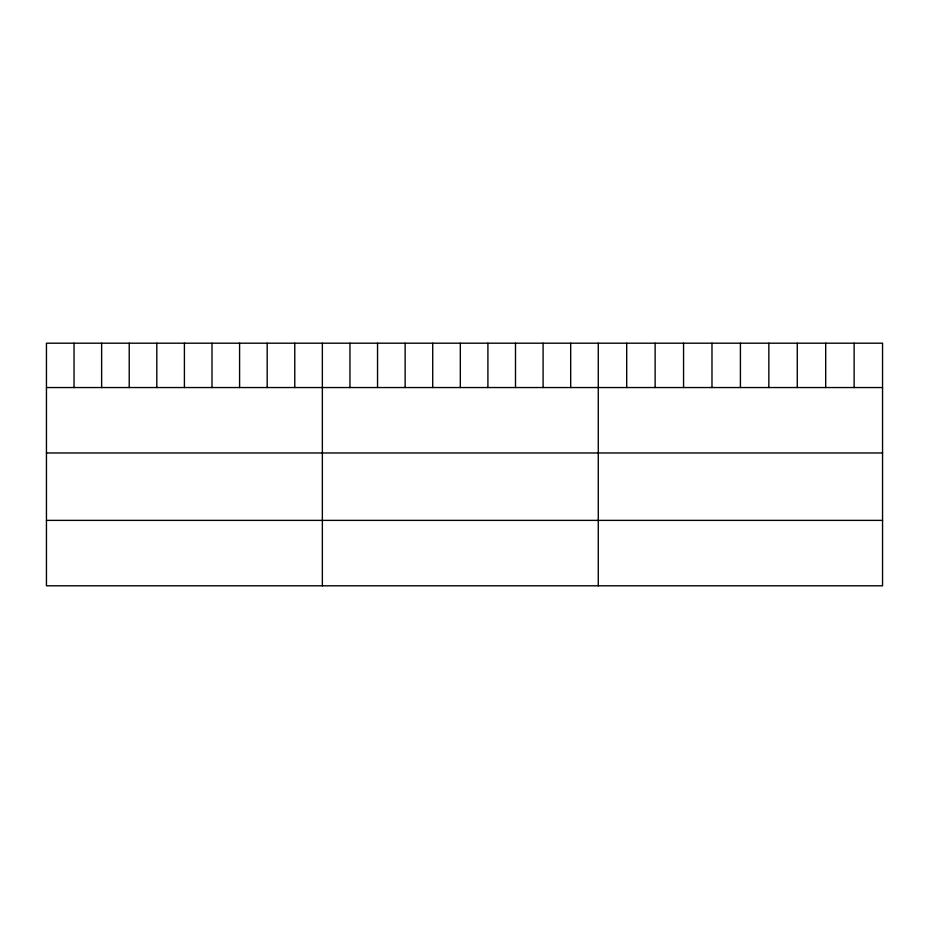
<?xml version="1.0" encoding="UTF-8"?>
<svg xmlns="http://www.w3.org/2000/svg" width="929" height="929" viewBox="0 0 929 929"><rect width="100%" height="100%" fill="white"/><g stroke="black" fill="none" stroke-linecap="round" stroke-linejoin="round"><path stroke-width="1.39" d="M882.55 387.544L882.55 585.804L46.45 585.804L46.45 343.196L882.55 343.196L882.55 387.544L46.45 387.544M46.45 452.969L882.55 452.969M46.45 520.379L882.55 520.379M854.123 343.196L854.123 387.544M825.695 343.196L825.695 387.544M797.268 343.196L797.268 387.544M768.84 343.196L768.84 387.544M740.413 343.196L740.413 387.544M711.986 343.196L711.986 387.544M683.558 343.196L683.558 387.544M655.131 343.196L655.131 387.544M626.703 343.196L626.703 387.544M598.276 343.196L598.276 585.804M570.685 343.196L570.685 387.544M543.093 343.196L543.093 387.544M515.502 343.196L515.502 387.544M487.911 343.196L487.911 387.544M460.319 343.196L460.319 387.544M432.728 343.196L432.728 387.544M405.137 343.196L405.137 387.544M377.546 343.196L377.546 387.544M349.954 343.196L349.954 387.544M322.363 343.196L322.363 585.804M294.772 343.196L294.772 387.544M267.18 343.196L267.18 387.544M239.589 343.196L239.589 387.544M211.998 343.196L211.998 387.544M184.406 343.196L184.406 387.544M156.815 343.196L156.815 387.544M129.224 343.196L129.224 387.544M101.633 343.196L101.633 387.544M74.041 343.196L74.041 387.544"/></g></svg>
